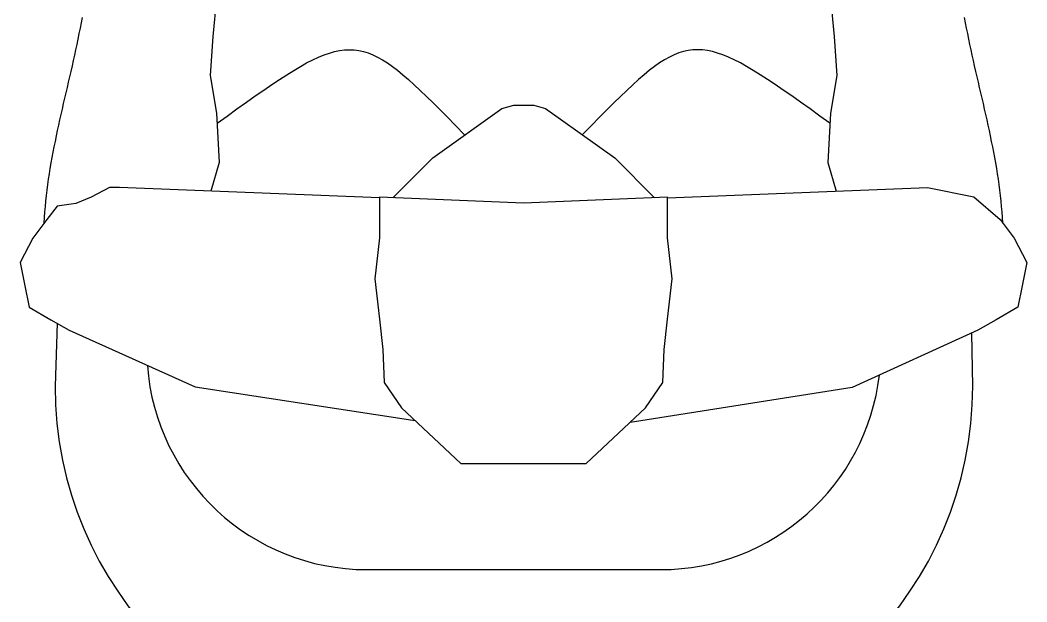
# Model space of a CAD drawing. Header units: millimetres. Extents: x -155 to 94595, y -3153 to 63413.
# Drawn here: x 91904 to 92452, y 35730 to 36047 of the extents above; entities that cross this region are included whole.
import ezdxf

# ---------------------------------------------------------------- set-up
doc = ezdxf.new("R2010")
doc.units = ezdxf.units.MM
doc.layers.add('int', color=185, linetype='Continuous')

msp = doc.modelspace()

# ---------------------------------------------------------------- linework, layer by layer
at = {"layer": 'int'}
for p, q in [((92011.01, 36059.292), (92008.929, 36038.478)), ((92345.42, 36059.292), (92347.501, 36038.478)), ((91937.326, 36045.893), (91937.858, 36048.842)), ((92419.104, 36045.893), (92418.572, 36048.842)), ((91936.771, 36042.947), (91937.326, 36045.893)), ((92419.659, 36042.947), (92419.104, 36045.893)), ((91935.602, 36037.062), (91936.196, 36040.004)), ((91936.196, 36040.004), (91936.771, 36042.947)), ((92008.929, 36038.478), (92007.567, 36017.254)), ((92347.501, 36038.478), (92348.864, 36017.254)), ((92420.234, 36040.004), (92419.659, 36042.947)), ((92420.828, 36037.062), (92420.234, 36040.004)), ((91934.365, 36031.186), (91934.991, 36034.123)), ((91934.991, 36034.123), (91935.602, 36037.062)), ((92421.439, 36034.123), (92420.828, 36037.062)), ((92422.065, 36031.186), (92421.439, 36034.123)), ((91933.075, 36025.316), (91933.726, 36028.25)), ((91933.726, 36028.25), (91934.365, 36031.186)), ((92063.36, 36025.705), (92066.515, 36027.168)), ((92066.515, 36027.168), (92069.548, 36028.41)), ((92069.548, 36028.41), (92072.472, 36029.429)), ((92072.472, 36029.429), (92075.301, 36030.225)), ((92075.301, 36030.225), (92078.048, 36030.797)), ((92078.048, 36030.797), (92080.727, 36031.146)), ((92080.727, 36031.146), (92083.352, 36031.269)), ((92083.352, 36031.269), (92085.936, 36031.168)), ((92085.936, 36031.168), (92088.493, 36030.841)), ((92088.493, 36030.841), (92091.037, 36030.287)), ((92091.037, 36030.287), (92093.58, 36029.507)), ((92093.58, 36029.507), (92096.137, 36028.5)), ((92096.137, 36028.5), (92098.721, 36027.264)), ((92098.721, 36027.264), (92101.345, 36025.801)), ((92257.71, 36027.264), (92255.085, 36025.801)), ((92260.294, 36028.5), (92257.71, 36027.264)), ((92262.85, 36029.507), (92260.294, 36028.5)), ((92265.394, 36030.287), (92262.85, 36029.507)), ((92267.937, 36030.841), (92265.394, 36030.287)), ((92270.494, 36031.168), (92267.937, 36030.841)), ((92273.078, 36031.269), (92270.494, 36031.168)), ((92275.703, 36031.146), (92273.078, 36031.269)), ((92278.382, 36030.797), (92275.703, 36031.146)), ((92281.13, 36030.225), (92278.382, 36030.797)), ((92283.959, 36029.429), (92281.13, 36030.225)), ((92286.883, 36028.41), (92283.959, 36029.429)), ((92289.915, 36027.168), (92286.883, 36028.41)), ((92293.07, 36025.705), (92289.915, 36027.168)), ((92422.704, 36028.25), (92422.065, 36031.186)), ((92423.355, 36025.316), (92422.704, 36028.25)), ((91931.746, 36019.451), (91932.415, 36022.383)), ((91932.415, 36022.383), (91933.075, 36025.316)), ((92053.025, 36019.988), (92056.628, 36022.114)), ((92056.628, 36022.114), (92060.069, 36024.02)), ((92060.069, 36024.02), (92063.36, 36025.705)), ((92101.345, 36025.801), (92104.025, 36024.108)), ((92104.025, 36024.108), (92106.771, 36022.186)), ((92106.771, 36022.186), (92109.6, 36020.034)), ((92249.659, 36022.186), (92246.831, 36020.034)), ((92252.406, 36024.108), (92249.659, 36022.186)), ((92255.085, 36025.801), (92252.406, 36024.108)), ((92296.361, 36024.02), (92293.07, 36025.705)), ((92299.802, 36022.114), (92296.361, 36024.02)), ((92303.406, 36019.988), (92299.802, 36022.114)), ((92424.016, 36022.383), (92423.355, 36025.316)), ((92424.684, 36019.451), (92424.016, 36022.383)), ((91930.393, 36013.59), (91931.072, 36016.52)), ((91931.072, 36016.52), (91931.746, 36019.451)), ((92007.567, 36017.254), (92011.01, 35996.591)), ((92045.274, 36015.077), (92049.244, 36017.642)), ((92049.244, 36017.642), (92053.025, 36019.988)), ((92109.6, 36020.034), (92112.523, 36017.652)), ((92112.523, 36017.652), (92115.556, 36015.038)), ((92243.907, 36017.652), (92240.875, 36015.038)), ((92246.831, 36020.034), (92243.907, 36017.652)), ((92307.186, 36017.642), (92303.406, 36019.988)), ((92311.157, 36015.077), (92307.186, 36017.642)), ((92348.864, 36017.254), (92345.42, 35996.591)), ((92425.359, 36016.52), (92424.684, 36019.451)), ((92426.038, 36013.59), (92425.359, 36016.52)), ((91929.029, 36007.729), (91929.711, 36010.659)), ((91929.711, 36010.659), (91930.393, 36013.59)), ((92036.707, 36009.291), (92041.099, 36012.293)), ((92041.099, 36012.293), (92045.274, 36015.077)), ((92115.556, 36015.038), (92118.71, 36012.193)), ((92118.71, 36012.193), (92122, 36009.116)), ((92237.72, 36012.193), (92234.43, 36009.116)), ((92240.875, 36015.038), (92237.72, 36012.193)), ((92315.331, 36012.293), (92311.157, 36015.077)), ((92319.723, 36009.291), (92315.331, 36012.293)), ((92426.719, 36010.659), (92426.038, 36013.59)), ((92427.402, 36007.729), (92426.719, 36010.659)), ((91928.347, 36004.799), (91929.029, 36007.729)), ((92027.217, 36002.634), (92032.084, 36006.071)), ((92032.084, 36006.071), (92036.707, 36009.291)), ((92122, 36009.116), (92125.44, 36005.806)), ((92125.44, 36005.806), (92129.043, 36002.264)), ((92230.99, 36005.806), (92227.387, 36002.264)), ((92234.43, 36009.116), (92230.99, 36005.806)), ((92324.346, 36006.071), (92319.723, 36009.291)), ((92329.214, 36002.634), (92324.346, 36006.071)), ((92428.083, 36004.799), (92427.402, 36007.729)), ((91926.995, 35998.938), (91927.669, 36001.869)), ((91927.669, 36001.869), (91928.347, 36004.799)), ((92022.091, 35998.98), (92027.217, 36002.634)), ((92129.043, 36002.264), (92132.822, 35998.487)), ((92166.466, 35999.185), (92172.881, 36001.09)), ((92172.881, 36001.09), (92172.881, 36001.09)), ((92172.881, 36001.09), (92183.876, 36001.09)), ((92183.876, 36001.09), (92183.876, 36001.09)), ((92183.876, 36001.09), (92190.291, 35999.185)), ((92227.387, 36002.264), (92223.608, 35998.487)), ((92334.339, 35998.98), (92329.214, 36002.634)), ((92428.762, 36001.869), (92428.083, 36004.799)), ((92429.436, 35998.938), (92428.762, 36001.869)), ((91925.668, 35993.073), (91926.327, 35996.006)), ((91926.327, 35996.006), (91926.995, 35998.938)), ((92011.01, 35996.591), (92012.426, 35969.848)), ((92011.292, 35991.227), (92016.693, 35995.11)), ((92016.693, 35995.11), (92022.091, 35998.98)), ((92128.827, 35972.3), (92166.466, 35999.185)), ((92132.822, 35998.487), (92136.792, 35994.476)), ((92136.792, 35994.476), (92140.965, 35990.23)), ((92190.291, 35999.185), (92227.93, 35972.3)), ((92219.638, 35994.476), (92215.465, 35990.23)), ((92223.608, 35998.487), (92219.638, 35994.476)), ((92339.737, 35995.11), (92334.339, 35998.98)), ((92345.138, 35991.227), (92339.737, 35995.11)), ((92345.42, 35996.591), (92344.005, 35969.848)), ((92430.103, 35996.006), (92429.436, 35998.938)), ((92430.763, 35993.073), (92430.103, 35996.006)), ((91924.381, 35987.204), (91925.018, 35990.14)), ((91925.018, 35990.14), (91925.668, 35993.073)), ((92140.965, 35990.23), (92146.303, 35984.783)), ((92215.465, 35990.23), (92210.262, 35984.92)), ((92431.412, 35990.14), (92430.763, 35993.073)), ((92432.05, 35987.204), (92431.412, 35990.14)), ((91923.148, 35981.329), (91923.756, 35984.268)), ((91923.756, 35984.268), (91924.381, 35987.204)), ((92432.674, 35984.268), (92432.05, 35987.204)), ((92433.283, 35981.329), (92432.674, 35984.268)), ((91921.983, 35975.446), (91922.556, 35978.388)), ((91922.556, 35978.388), (91923.148, 35981.329)), ((92433.874, 35978.388), (92433.283, 35981.329)), ((92434.447, 35975.446), (92433.874, 35978.388)), ((91920.902, 35969.552), (91921.431, 35972.5)), ((91921.431, 35972.5), (91921.983, 35975.446)), ((92107.074, 35950.547), (92128.827, 35972.3)), ((92128.827, 35972.3), (92128.827, 35972.3)), ((92227.93, 35972.3), (92227.93, 35972.3)), ((92227.93, 35972.3), (92249.67, 35950.56)), ((92434.999, 35972.5), (92434.447, 35975.446)), ((92435.528, 35969.552), (92434.999, 35972.5)), ((91919.918, 35963.647), (91920.397, 35966.601)), ((91920.397, 35966.601), (91920.902, 35969.552)), ((92012.426, 35969.848), (92007.854, 35954.227)), ((92012.426, 35969.848), (92012.426, 35969.848)), ((92344.005, 35969.848), (92344.005, 35969.848)), ((92344.005, 35969.848), (92348.581, 35954.212)), ((92436.034, 35966.601), (92435.528, 35969.552)), ((92436.513, 35963.647), (92436.034, 35966.601)), ((91919.467, 35960.69), (91919.918, 35963.647)), ((92436.964, 35960.69), (92436.513, 35963.647)), ((91918.655, 35954.765), (91919.045, 35957.729)), ((91919.045, 35957.729), (91919.467, 35960.69)), ((91952.608, 35956.132), (91942.735, 35950.842)), ((91958.008, 35956.169), (91952.608, 35956.132)), ((91952.608, 35956.132), (91952.608, 35956.132)), ((92099.721, 35950.604), (91958.008, 35956.169)), ((92256.709, 35950.604), (92398.423, 35956.169)), ((92398.423, 35956.169), (92423.525, 35951.179)), ((92437.385, 35957.729), (92436.964, 35960.69)), ((92437.775, 35954.765), (92437.385, 35957.729)), ((91917.977, 35948.823), (91918.299, 35951.796)), ((91918.299, 35951.796), (91918.655, 35954.765)), ((91942.735, 35950.842), (91934.373, 35947.497)), ((92099.722, 35950.842), (92099.722, 35928.702)), ((92178.215, 35947.702), (92099.722, 35950.842)), ((92256.709, 35950.842), (92178.215, 35947.702)), ((92256.709, 35928.702), (92256.709, 35950.842)), ((92423.525, 35951.179), (92423.525, 35951.179)), ((92423.525, 35951.179), (92437.847, 35938.766)), ((92438.132, 35951.796), (92437.775, 35954.765)), ((92438.453, 35948.823), (92438.132, 35951.796)), ((91917.446, 35942.864), (91917.692, 35945.846)), ((91917.692, 35945.846), (91917.977, 35948.823)), ((91924.081, 35946.095), (91918.583, 35938.766)), ((91934.373, 35947.497), (91924.081, 35946.095)), ((92438.738, 35945.846), (92438.453, 35948.823)), ((92438.984, 35942.864), (92438.738, 35945.846)), ((91917.077, 35936.886), (91917.241, 35939.878)), ((91917.241, 35939.878), (91917.446, 35942.864)), ((92439.19, 35939.878), (92438.984, 35942.864)), ((92439.353, 35936.886), (92439.19, 35939.878)), ((91918.583, 35938.766), (91910.88, 35928.495)), ((91917.072, 35936.75), (91917.077, 35936.886)), ((92437.847, 35938.766), (92445.55, 35928.495)), ((92439.359, 35936.75), (92439.353, 35936.886)), ((91910.88, 35928.495), (91903.955, 35915.3)), ((92099.722, 35928.702), (92097.274, 35906.45)), ((92259.156, 35906.45), (92256.709, 35928.702)), ((92445.55, 35928.495), (92452.475, 35915.3)), ((91903.955, 35915.3), (91906.507, 35902.538)), ((92452.475, 35915.3), (92449.923, 35902.538)), ((92097.274, 35906.45), (92099.722, 35884.424)), ((92256.709, 35884.424), (92259.156, 35906.45)), ((91906.507, 35902.538), (91908.805, 35891.052)), ((92449.923, 35902.538), (92447.626, 35891.052)), ((91908.805, 35891.052), (91920.716, 35884.068)), ((92447.626, 35891.052), (92435.715, 35884.068)), ((92099.722, 35884.424), (92101.557, 35867.904)), ((92254.873, 35867.904), (92256.709, 35884.424)), ((91920.716, 35884.068), (91930.659, 35878.386)), ((91924.096, 35882.26), (91922.952, 35847.99)), ((92435.715, 35884.068), (92425.771, 35878.386)), ((91930.659, 35878.386), (91999.368, 35847.537)), ((92425.771, 35878.386), (92357.206, 35847.22)), ((92422.952, 35847.99), (92422.432, 35876.869)), ((92101.557, 35867.904), (92102.248, 35849.914)), ((92254.182, 35849.914), (92254.873, 35867.904)), ((91999.368, 35847.537), (91999.368, 35847.537)), ((91999.368, 35847.537), (92117.883, 35829.385)), ((92102.248, 35849.914), (92111.798, 35836.12)), ((92357.206, 35847.22), (92238.775, 35828.521)), ((92244.633, 35836.12), (92254.182, 35849.914)), ((92357.206, 35847.22), (92357.206, 35847.22)), ((92111.798, 35836.12), (92144.059, 35805.857)), ((92212.371, 35805.857), (92244.633, 35836.12)), ((92117.883, 35829.385), (92119.191, 35829.185)), ((92238.775, 35828.521), (92236.077, 35828.094)), ((92144.059, 35805.857), (92144.059, 35805.857)), ((92144.059, 35805.857), (92178.215, 35805.857)), ((92178.215, 35805.857), (92212.371, 35805.857)), ((92212.371, 35805.857), (92212.371, 35805.857)), ((92092.952, 35747.99), (92252.952, 35747.99))]:
    msp.add_line(p, q, dxfattribs=at)
for centre, radius, start, end in [((92092.952, 35867.99), 120, 184.17464, 270), ((92252.952, 35867.99), 120, 270, 353.30773), ((92122.952, 35847.99), 200, 180, 270), ((92222.952, 35847.99), 200, 270, 360)]:
    msp.add_arc(centre, radius, start, end, dxfattribs=at)

doc.saveas('drawing.dxf')
